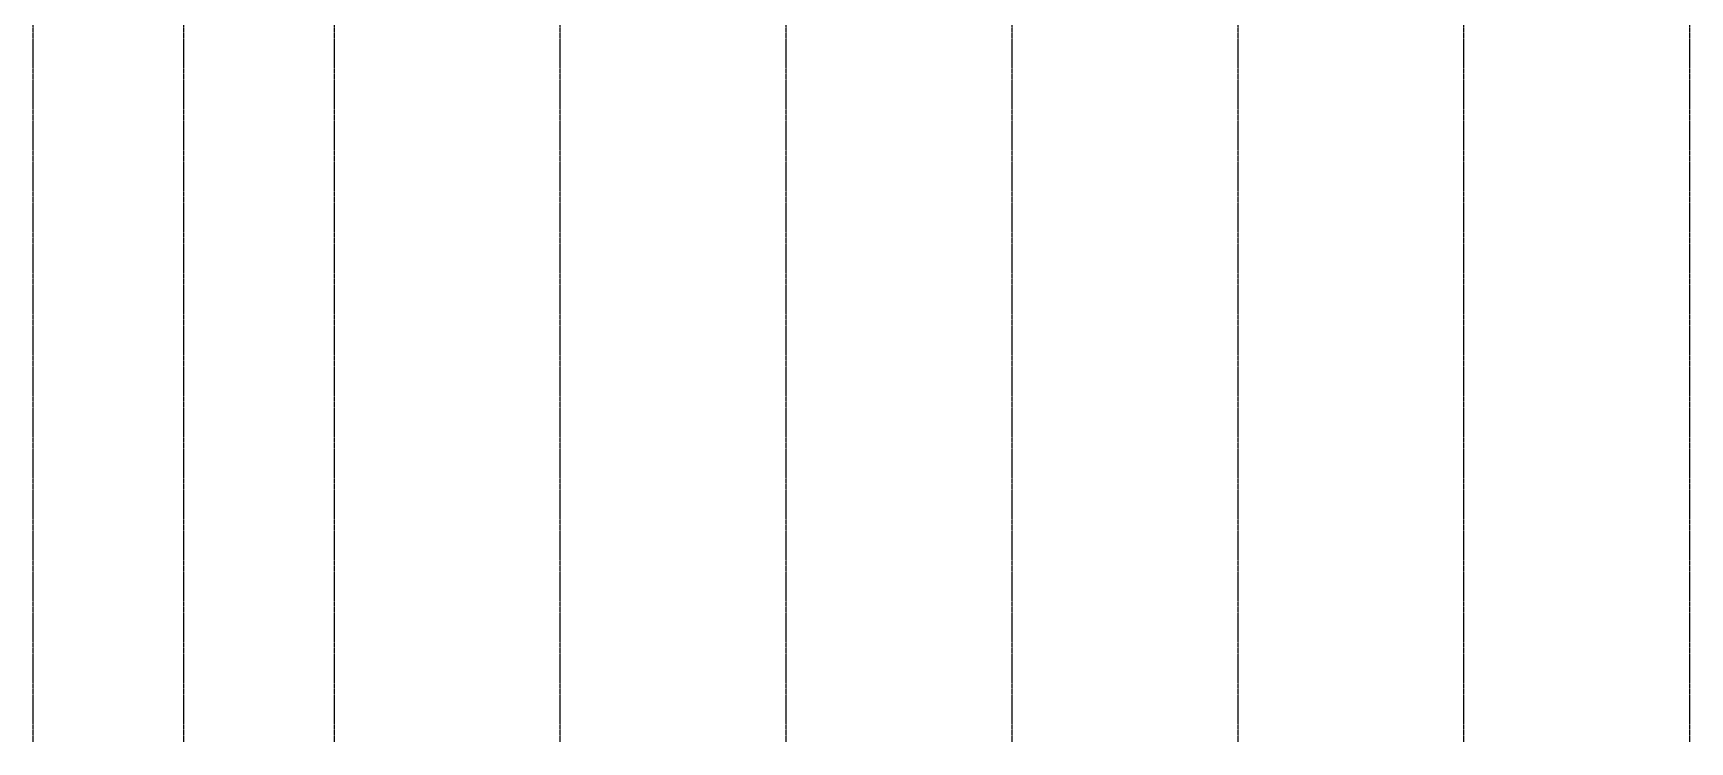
# Model space of a CAD drawing. Header units: millimetres. Extents: x -57554 to 16546, y 2142 to 98430.
# Drawn here: x -20596 to -15096, y 71792 to 74146 of the extents above; entities that cross this region are included whole.
import ezdxf

# ---------------------------------------------------------------- set-up
doc = ezdxf.new("R2010")
doc.units = ezdxf.units.MM
doc.linetypes.add('DXK_LINE_DOT3', pattern=[5.9187, 2.979, -0.9799, 0.9799, -0.9799])

msp = doc.modelspace()

# ---------------------------------------------------------------- linework, layer by layer
at = {"color": 1, "linetype": 'DXK_LINE_DOT3'}
for p, q in [((-20596.4, 71792.5), (-20596.4, 84292.5)), ((-20096.4, 71792.5), (-20096.4, 84292.5)), ((-19596.4, 71792.5), (-19596.4, 84292.5)), ((-18846.4, 71792.5), (-18846.4, 84292.5)), ((-18096.4, 71792.5), (-18096.4, 84292.5)), ((-17346.4, 71792.5), (-17346.4, 84292.5)), ((-16596.4, 71792.5), (-16596.4, 84292.5)), ((-15846.4, 71792.5), (-15846.4, 84292.5)), ((-15096.4, 71792.5), (-15096.4, 84292.5))]:
    msp.add_line(p, q, dxfattribs=at)

doc.saveas('drawing.dxf')
